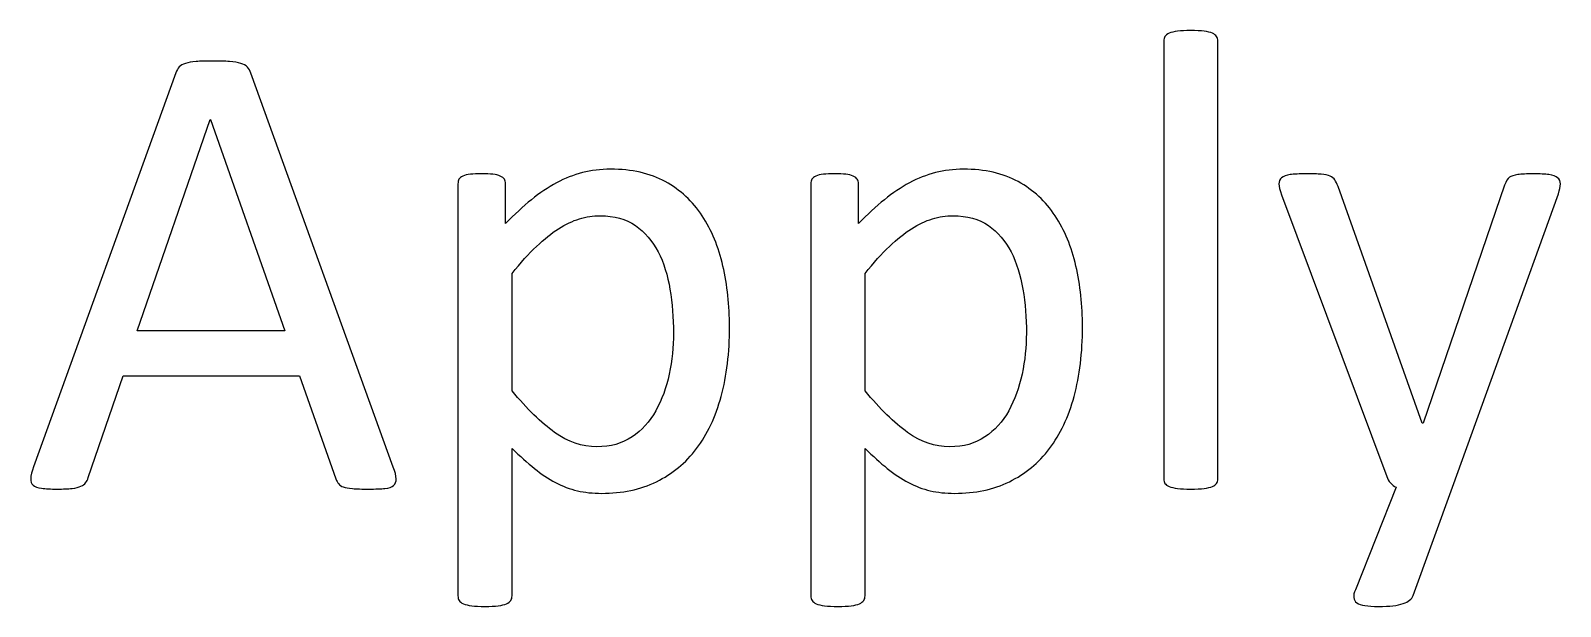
# Model space of a CAD drawing. Extents: x 699 to 13006, y 967 to 6587.
# Drawn here: x 5340.4 to 5613.7, y 2559.2 to 2662.2 of the extents above; entities that cross this region are included whole.
import ezdxf

# ---------------------------------------------------------------- set-up
doc = ezdxf.new("R2010")
doc.units = 0
doc.layers.add('Plantilla_LASERCUT_Illustrator_V2.0', color=7, linetype='CONTINUOUS')

msp = doc.modelspace()

# ---------------------------------------------------------------- linework, layer by layer
at = {"layer": 'Plantilla_LASERCUT_Illustrator_V2.0', "color": 7}
for points in [[(5542.822061, 2660.277158), (5542.822061, 2581.99616)], [(5552.490061, 2581.99616), (5552.490061, 2660.277158)], [(5366.337766, 2654.594059), (5340.907766, 2584.16406)], [(5405.185765, 2584.10506), (5379.755766, 2654.535059)], [(5416.728165, 2634.730559), (5416.728165, 2561.077561)], [(5425.224164, 2627.640559), (5425.224164, 2634.730559)], [(5479.774963, 2634.730559), (5479.774963, 2561.077561)], [(5488.270963, 2627.640559), (5488.270963, 2634.730559)], [(5603.70136, 2634.495559), (5589.16936, 2591.95656), (5588.99436, 2591.95656), (5573.935361, 2634.261559)], [(5563.857361, 2632.796559), (5582.66536, 2582.40656)], [(5587.35336, 2561.136561), (5594.38436, 2580.53156), (5613.31036, 2632.972559)], [(5426.396164, 2597.75756), (5426.396164, 2618.73456)], [(5489.442963, 2597.75756), (5489.442963, 2618.73456)], [(5350.693766, 2582.23006), (5356.903766, 2600.45306), (5388.427765, 2600.45306), (5394.931765, 2581.99606)], [(5426.396164, 2561.077561), (5426.396164, 2587.44556)], [(5489.442963, 2561.077561), (5489.442963, 2587.44556)], [(5584.30636, 2580.53156), (5577.040361, 2562.191561)]]:
    msp.add_lwpolyline(points, dxfattribs=at)
for points in [[(5385.790765, 2608.48006), (5359.423766, 2608.48006), (5372.489766, 2646.273059), (5372.548766, 2646.273059)], [(5464.072163, 2620.052559)], [(5527.118962, 2620.052559)], [(5454.458164, 2600.74556)], [(5517.504962, 2600.74556)]]:
    msp.add_lwpolyline(points, close=True, dxfattribs=at)
for points in [[(5543.789061, 2661.683158), (5543.417061, 2661.527158), (5543.163061, 2661.332158), (5543.027061, 2661.097158)], [(5545.283061, 2662.035158), (5544.657061, 2661.956158), (5544.159061, 2661.839158), (5543.789061, 2661.683158)], [(5547.627061, 2662.152158), (5546.689061, 2662.152158), (5545.907061, 2662.113158), (5545.283061, 2662.035158)], [(5550.029061, 2662.035158), (5549.404061, 2662.113158), (5548.603061, 2662.152158), (5547.627061, 2662.152158)], [(5551.494061, 2661.683158), (5551.142061, 2661.839158), (5550.654061, 2661.956158), (5550.029061, 2662.035158)], [(5552.256061, 2661.097158), (5552.099061, 2661.332158), (5551.845061, 2661.527158), (5551.494061, 2661.683158)], [(5543.027061, 2661.097158), (5542.890061, 2660.863158), (5542.822061, 2660.589158), (5542.822061, 2660.277158)], [(5552.490061, 2660.277158), (5552.490061, 2660.589158), (5552.411061, 2660.863158), (5552.256061, 2661.097158)], [(5368.066766, 2656.293059), (5367.577766, 2656.137059), (5367.206766, 2655.921059), (5366.952766, 2655.648059)], [(5369.941766, 2656.615059), (5369.179766, 2656.556059), (5368.553766, 2656.448059), (5368.066766, 2656.293059)], [(5372.841766, 2656.703059), (5371.669766, 2656.703059), (5370.702766, 2656.674059), (5369.941766, 2656.615059)], [(5375.946766, 2656.615059), (5375.126766, 2656.674059), (5374.090766, 2656.703059), (5372.841766, 2656.703059)], [(5377.939766, 2656.293059), (5377.430766, 2656.448059), (5376.767766, 2656.556059), (5375.946766, 2656.615059)], [(5379.110766, 2655.619059), (5378.837766, 2655.912059), (5378.446766, 2656.137059), (5377.939766, 2656.293059)], [(5366.952766, 2655.648059), (5366.698766, 2655.375059), (5366.493766, 2655.023059), (5366.337766, 2654.594059)], [(5379.755766, 2654.535059), (5379.598766, 2654.965059), (5379.383766, 2655.326059), (5379.110766, 2655.619059)], [(5443.974164, 2637.366559), (5442.217164, 2637.366559), (5440.547164, 2637.161559), (5438.965164, 2636.751559)], [(5453.759164, 2635.140559), (5451.064164, 2636.624559), (5447.802164, 2637.366559), (5443.974164, 2637.366559)], [(5507.020962, 2637.366559), (5505.263962, 2637.366559), (5503.593962, 2637.161559), (5502.011962, 2636.751559)], [(5516.805962, 2635.140559), (5514.110962, 2636.624559), (5510.848962, 2637.366559), (5507.020962, 2637.366559)], [(5416.904165, 2635.579559), (5416.787165, 2635.365559), (5416.728165, 2635.081559), (5416.728165, 2634.730559)], [(5417.607165, 2636.136559), (5417.256165, 2635.980559), (5417.021165, 2635.793559), (5416.904165, 2635.579559)], [(5418.955165, 2636.458559), (5418.407165, 2636.400559), (5417.959165, 2636.291559), (5417.607165, 2636.136559)], [(5420.947164, 2636.546559), (5420.165164, 2636.546559), (5419.501165, 2636.517559), (5418.955165, 2636.458559)], [(5422.968164, 2636.458559), (5422.441164, 2636.517559), (5421.767164, 2636.546559), (5420.947164, 2636.546559)], [(5424.287164, 2636.136559), (5423.935164, 2636.291559), (5423.496164, 2636.400559), (5422.968164, 2636.458559)], [(5425.019164, 2635.579559), (5424.882164, 2635.793559), (5424.638164, 2635.980559), (5424.287164, 2636.136559)], [(5425.224164, 2634.730559), (5425.224164, 2635.081559), (5425.155164, 2635.365559), (5425.019164, 2635.579559)], [(5434.336164, 2634.935559), (5432.831164, 2634.134559), (5431.337164, 2633.127559), (5429.853164, 2631.917559)], [(5438.965164, 2636.751559), (5437.383164, 2636.341559), (5435.839164, 2635.735559), (5434.336164, 2634.935559)], [(5460.351163, 2629.046559), (5458.652164, 2631.624559), (5456.455164, 2633.655559), (5453.759164, 2635.140559)], [(5479.950963, 2635.579559), (5479.833963, 2635.365559), (5479.774963, 2635.081559), (5479.774963, 2634.730559)], [(5480.653963, 2636.136559), (5480.302963, 2635.980559), (5480.067963, 2635.793559), (5479.950963, 2635.579559)], [(5482.001963, 2636.458559), (5481.453963, 2636.400559), (5481.005963, 2636.291559), (5480.653963, 2636.136559)], [(5483.993963, 2636.546559), (5483.211963, 2636.546559), (5482.547963, 2636.517559), (5482.001963, 2636.458559)], [(5486.014963, 2636.458559), (5485.487963, 2636.517559), (5484.813963, 2636.546559), (5483.993963, 2636.546559)], [(5487.333963, 2636.136559), (5486.981963, 2636.291559), (5486.542963, 2636.400559), (5486.014963, 2636.458559)], [(5488.065963, 2635.579559), (5487.928963, 2635.793559), (5487.684963, 2635.980559), (5487.333963, 2636.136559)], [(5488.270963, 2634.730559), (5488.270963, 2635.081559), (5488.201963, 2635.365559), (5488.065963, 2635.579559)], [(5497.382963, 2634.935559), (5495.877963, 2634.134559), (5494.383963, 2633.127559), (5492.899963, 2631.917559)], [(5502.011962, 2636.751559), (5500.429962, 2636.341559), (5498.885963, 2635.735559), (5497.382963, 2634.935559)], [(5523.397962, 2629.046559), (5521.698962, 2631.624559), (5519.501962, 2633.655559), (5516.805962, 2635.140559)], [(5563.857361, 2635.843559), (5563.544361, 2635.570559), (5563.388361, 2635.199559), (5563.388361, 2634.730559)], [(5563.388361, 2634.730559), (5563.388361, 2634.261559), (5563.544361, 2633.617559), (5563.857361, 2632.796559)], [(5565.380361, 2636.400559), (5564.677361, 2636.302559), (5564.169361, 2636.116559), (5563.857361, 2635.843559)], [(5568.193361, 2636.546559), (5567.021361, 2636.546559), (5566.083361, 2636.496559), (5565.380361, 2636.400559)], [(5570.947361, 2636.458559), (5570.282361, 2636.517559), (5569.365361, 2636.546559), (5568.193361, 2636.546559)], [(5572.529361, 2636.136559), (5572.138361, 2636.291559), (5571.610361, 2636.400559), (5570.947361, 2636.458559)], [(5573.378361, 2635.462559), (5573.203361, 2635.755559), (5572.919361, 2635.980559), (5572.529361, 2636.136559)], [(5573.935361, 2634.261559), (5573.739361, 2634.768559), (5573.554361, 2635.169559), (5573.378361, 2635.462559)], [(5604.55036, 2635.931559), (5604.21836, 2635.716559), (5603.93536, 2635.237559), (5603.70136, 2634.495559)], [(5606.04436, 2636.400559), (5605.38036, 2636.302559), (5604.88236, 2636.145559), (5604.55036, 2635.931559)], [(5608.91536, 2636.546559), (5607.66536, 2636.546559), (5606.70836, 2636.496559), (5606.04436, 2636.400559)], [(5611.61136, 2636.400559), (5610.90836, 2636.496559), (5610.00936, 2636.546559), (5608.91536, 2636.546559)], [(5613.16436, 2635.843559), (5612.83136, 2636.116559), (5612.31436, 2636.302559), (5611.61136, 2636.400559)], [(5613.66236, 2634.730559), (5613.66236, 2635.199559), (5613.49536, 2635.570559), (5613.16436, 2635.843559)], [(5613.31036, 2632.972559), (5613.54436, 2633.675559), (5613.66236, 2634.261559), (5613.66236, 2634.730559)], [(5429.853164, 2631.917559), (5428.368164, 2630.706559), (5426.825164, 2629.281559), (5425.224164, 2627.640559)], [(5492.899963, 2631.917559), (5491.414963, 2630.706559), (5489.871963, 2629.281559), (5488.270963, 2627.640559)], [(5438.423164, 2628.490559), (5439.640164, 2628.861559), (5440.879164, 2629.046559), (5442.137164, 2629.046559)], [(5442.137164, 2629.046559), (5444.652164, 2629.046559), (5446.755164, 2628.460559), (5448.445164, 2627.288559)], [(5464.072163, 2620.052559), (5463.290163, 2623.470559), (5462.051163, 2626.468559), (5460.351163, 2629.046559)], [(5501.469962, 2628.490559), (5502.686962, 2628.861559), (5503.925962, 2629.046559), (5505.183962, 2629.046559)], [(5505.183962, 2629.046559), (5507.698962, 2629.046559), (5509.801962, 2628.460559), (5511.491962, 2627.288559)], [(5527.118962, 2620.052559), (5526.336962, 2623.470559), (5525.097962, 2626.468559), (5523.397962, 2629.046559)], [(5430.759164, 2623.568559), (5432.134164, 2624.876559), (5433.450164, 2625.931559), (5434.708164, 2626.732559)], [(5434.708164, 2626.732559), (5435.966164, 2627.531559), (5437.204164, 2628.117559), (5438.423164, 2628.490559)], [(5448.445164, 2627.288559), (5450.135164, 2626.116559), (5451.481164, 2624.554559), (5452.483164, 2622.601559)], [(5493.805963, 2623.568559), (5495.180963, 2624.876559), (5496.496963, 2625.931559), (5497.754963, 2626.732559)], [(5497.754963, 2626.732559), (5499.012963, 2627.531559), (5500.250962, 2628.117559), (5501.469962, 2628.490559)], [(5511.491962, 2627.288559), (5513.181962, 2626.116559), (5514.527962, 2624.554559), (5515.529962, 2622.601559)], [(5426.396164, 2618.73456), (5427.929164, 2620.647559), (5429.383164, 2622.258559), (5430.759164, 2623.568559)], [(5489.442963, 2618.73456), (5490.975963, 2620.647559), (5492.429963, 2622.258559), (5493.805963, 2623.568559)], [(5452.483164, 2622.601559), (5453.485164, 2620.647559), (5454.193164, 2618.41156), (5454.605164, 2615.89256)], [(5515.529962, 2622.601559), (5516.531962, 2620.647559), (5517.239962, 2618.41156), (5517.651962, 2615.89256)], [(5465.244163, 2609.18356), (5465.244163, 2613.01156), (5464.853163, 2616.63356), (5464.072163, 2620.052559)], [(5528.290962, 2609.18356), (5528.290962, 2613.01156), (5527.899962, 2616.63356), (5527.118962, 2620.052559)], [(5454.605164, 2615.89256), (5455.017164, 2613.37256), (5455.224164, 2610.76556), (5455.224164, 2608.07056)], [(5517.651962, 2615.89256), (5518.063962, 2613.37256), (5518.270962, 2610.76556), (5518.270962, 2608.07056)], [(5455.224164, 2608.07056), (5455.224164, 2605.60956), (5454.969164, 2603.16756), (5454.458164, 2600.74556)], [(5463.750163, 2596.76156), (5464.746163, 2600.43256), (5465.244163, 2604.57356), (5465.244163, 2609.18356)], [(5518.270962, 2608.07056), (5518.270962, 2605.60956), (5518.015962, 2603.16756), (5517.504962, 2600.74556)], [(5526.796962, 2596.76156), (5527.792962, 2600.43256), (5528.290962, 2604.57356), (5528.290962, 2609.18356)], [(5454.458164, 2600.74556), (5453.947164, 2598.32356), (5453.151164, 2596.13656), (5452.071164, 2594.18356)], [(5517.504962, 2600.74556), (5516.993962, 2598.32356), (5516.197962, 2596.13656), (5515.117962, 2594.18356)], [(5434.002164, 2590.31656), (5431.604164, 2592.03456), (5429.069164, 2594.51456), (5426.396164, 2597.75756)], [(5459.355164, 2587.41556), (5461.289163, 2589.97356), (5462.754163, 2593.08956), (5463.750163, 2596.76156)], [(5497.048963, 2590.31656), (5494.650963, 2592.03456), (5492.115963, 2594.51456), (5489.442963, 2597.75756)], [(5522.401962, 2587.41556), (5524.335962, 2589.97356), (5525.800962, 2593.08956), (5526.796962, 2596.76156)], [(5452.071164, 2594.18356), (5450.989164, 2592.22956), (5449.574164, 2590.66756), (5447.825164, 2589.49556)], [(5515.117962, 2594.18356), (5514.035962, 2592.22956), (5512.620962, 2590.66756), (5510.871962, 2589.49556)], [(5441.547164, 2587.73856), (5438.914164, 2587.73856), (5436.398164, 2588.59656), (5434.002164, 2590.31656)], [(5447.825164, 2589.49556), (5446.076164, 2588.32356), (5443.984164, 2587.73856), (5441.547164, 2587.73856)], [(5504.593962, 2587.73856), (5501.960962, 2587.73856), (5499.444963, 2588.59656), (5497.048963, 2590.31656)], [(5510.871962, 2589.49556), (5509.122962, 2588.32356), (5507.030962, 2587.73856), (5504.593962, 2587.73856)], [(5426.396164, 2587.44556), (5427.802164, 2586.07656), (5429.130164, 2584.88656), (5430.381164, 2583.87056)], [(5452.177164, 2581.49756), (5455.029164, 2582.88356), (5457.422164, 2584.85756), (5459.355164, 2587.41556)], [(5489.442963, 2587.44556), (5490.848963, 2586.07656), (5492.176963, 2584.88656), (5493.427963, 2583.87056)], [(5515.223962, 2581.49756), (5518.075962, 2582.88356), (5520.468962, 2584.85756), (5522.401962, 2587.41556)], [(5340.907766, 2584.16406), (5340.594766, 2583.30506), (5340.428766, 2582.61106), (5340.409766, 2582.08406)], [(5405.683765, 2582.02506), (5405.663765, 2582.55306), (5405.497765, 2583.24606), (5405.185765, 2584.10506)], [(5430.381164, 2583.87056), (5431.630164, 2582.85456), (5432.890164, 2582.01556), (5434.160164, 2581.35156)], [(5493.427963, 2583.87056), (5494.676963, 2582.85456), (5495.936963, 2582.01556), (5497.206963, 2581.35156)], [(5340.409766, 2582.08406), (5340.389766, 2581.55606), (5340.526766, 2581.15506), (5340.819766, 2580.88306)], [(5340.819766, 2580.88306), (5341.112766, 2580.60906), (5341.620766, 2580.42406), (5342.343766, 2580.32606)], [(5342.343766, 2580.32606), (5343.065766, 2580.22906), (5343.993766, 2580.18006), (5345.126766, 2580.18006)], [(5345.126766, 2580.18006), (5346.219766, 2580.18006), (5347.108766, 2580.21906), (5347.792766, 2580.29706)], [(5347.792766, 2580.29706), (5348.475766, 2580.37606), (5349.003766, 2580.50206), (5349.374766, 2580.67806)], [(5349.374766, 2580.67806), (5349.745766, 2580.85306), (5350.028766, 2581.06706), (5350.224766, 2581.32206)], [(5350.224766, 2581.32206), (5350.419766, 2581.57606), (5350.575766, 2581.87906), (5350.693766, 2582.23006)], [(5394.931765, 2581.99606), (5395.087765, 2581.64406), (5395.253765, 2581.35106), (5395.429765, 2581.11706)], [(5395.429765, 2581.11706), (5395.605765, 2580.88306), (5395.878765, 2580.69706), (5396.249765, 2580.56006)], [(5396.249765, 2580.56006), (5396.620765, 2580.42406), (5397.167765, 2580.32606), (5397.890765, 2580.26706)], [(5397.890765, 2580.26706), (5398.612765, 2580.20906), (5399.579765, 2580.18006), (5400.790765, 2580.18006)], [(5400.790765, 2580.18006), (5402.001765, 2580.18006), (5402.967765, 2580.21906), (5403.691765, 2580.29706)], [(5403.691765, 2580.29706), (5404.413765, 2580.37606), (5404.930765, 2580.55106), (5405.243765, 2580.82406)], [(5405.243765, 2580.82406), (5405.555765, 2581.09706), (5405.702765, 2581.49806), (5405.683765, 2582.02506)], [(5434.160164, 2581.35156), (5435.429164, 2580.68656), (5436.728164, 2580.19956), (5438.056164, 2579.886561)], [(5438.056164, 2579.886561), (5439.384164, 2579.573561), (5440.829164, 2579.417561), (5442.392164, 2579.417561)], [(5442.392164, 2579.417561), (5446.064164, 2579.417561), (5449.325164, 2580.11256), (5452.177164, 2581.49756)], [(5497.206963, 2581.35156), (5498.475963, 2580.68656), (5499.774963, 2580.19956), (5501.102962, 2579.886561)], [(5501.102962, 2579.886561), (5502.430962, 2579.573561), (5503.875962, 2579.417561), (5505.438962, 2579.417561)], [(5505.438962, 2579.417561), (5509.110962, 2579.417561), (5512.371962, 2580.11256), (5515.223962, 2581.49756)], [(5542.822061, 2581.99616), (5542.822061, 2581.68216), (5542.890061, 2581.41916), (5543.027061, 2581.20516)], [(5543.027061, 2581.20516), (5543.163061, 2580.99016), (5543.417061, 2580.80316), (5543.789061, 2580.64816)], [(5543.789061, 2580.64816), (5544.159061, 2580.49316), (5544.657061, 2580.37616), (5545.283061, 2580.29716)], [(5545.283061, 2580.29716), (5545.907061, 2580.21816), (5546.689061, 2580.17916), (5547.627061, 2580.17916)], [(5547.627061, 2580.17916), (5548.603061, 2580.17916), (5549.404061, 2580.21816), (5550.029061, 2580.29716)], [(5550.029061, 2580.29716), (5550.654061, 2580.37616), (5551.142061, 2580.49316), (5551.494061, 2580.64816)], [(5551.494061, 2580.64816), (5551.845061, 2580.80316), (5552.099061, 2580.99016), (5552.256061, 2581.20516)], [(5552.256061, 2581.20516), (5552.411061, 2581.41916), (5552.490061, 2581.68216), (5552.490061, 2581.99616)], [(5582.66536, 2582.40656), (5582.78336, 2582.01556), (5582.99736, 2581.64456), (5583.31036, 2581.29256)], [(5583.31036, 2581.29256), (5583.62236, 2580.94156), (5583.95536, 2580.68656), (5584.30636, 2580.53156)], [(5416.728165, 2561.077561), (5416.728165, 2560.765561), (5416.796165, 2560.491561), (5416.933165, 2560.257561)], [(5426.162164, 2560.257561), (5426.318164, 2560.491561), (5426.396164, 2560.765561), (5426.396164, 2561.077561)], [(5479.774963, 2561.077561), (5479.774963, 2560.765561), (5479.842963, 2560.491561), (5479.979963, 2560.257561)], [(5489.208963, 2560.257561), (5489.364963, 2560.491561), (5489.442963, 2560.765561), (5489.442963, 2561.077561)], [(5577.040361, 2562.191561), (5576.806361, 2561.644561), (5576.708361, 2561.175561), (5576.747361, 2560.784561)], [(5576.747361, 2560.784561), (5576.786361, 2560.395561), (5576.972361, 2560.081561), (5577.304361, 2559.847561)], [(5585.56636, 2559.701561), (5586.52236, 2560.033561), (5587.11936, 2560.512561), (5587.35336, 2561.136561)], [(5416.933165, 2560.257561), (5417.070165, 2560.023561), (5417.323165, 2559.827561), (5417.695165, 2559.671561)], [(5417.695165, 2559.671561), (5418.066165, 2559.516561), (5418.564165, 2559.399561), (5419.189165, 2559.320561)], [(5419.189165, 2559.320561), (5419.814165, 2559.241561), (5420.595164, 2559.202561), (5421.533164, 2559.202561)], [(5421.533164, 2559.202561), (5422.509164, 2559.202561), (5423.310164, 2559.241561), (5423.935164, 2559.320561)], [(5423.935164, 2559.320561), (5424.560164, 2559.399561), (5425.049164, 2559.516561), (5425.400164, 2559.671561)], [(5425.400164, 2559.671561), (5425.752164, 2559.827561), (5426.005164, 2560.023561), (5426.162164, 2560.257561)], [(5479.979963, 2560.257561), (5480.116963, 2560.023561), (5480.369963, 2559.827561), (5480.741963, 2559.671561)], [(5480.741963, 2559.671561), (5481.112963, 2559.516561), (5481.610963, 2559.399561), (5482.235963, 2559.320561)], [(5482.235963, 2559.320561), (5482.860963, 2559.241561), (5483.641963, 2559.202561), (5484.579963, 2559.202561)], [(5484.579963, 2559.202561), (5485.555963, 2559.202561), (5486.356963, 2559.241561), (5486.981963, 2559.320561)], [(5486.981963, 2559.320561), (5487.606963, 2559.399561), (5488.095963, 2559.516561), (5488.446963, 2559.671561)], [(5488.446963, 2559.671561), (5488.798963, 2559.827561), (5489.051963, 2560.023561), (5489.208963, 2560.257561)], [(5577.304361, 2559.847561), (5577.636361, 2559.613561), (5578.114361, 2559.447561), (5578.740361, 2559.349561)], [(5578.740361, 2559.349561), (5579.364361, 2559.252561), (5580.18536, 2559.202561), (5581.20136, 2559.202561)], [(5581.20136, 2559.202561), (5583.15336, 2559.202561), (5584.60836, 2559.369561), (5585.56636, 2559.701561)]]:
    msp.add_open_spline(points, degree=3, dxfattribs=at)

doc.saveas('drawing.dxf')
